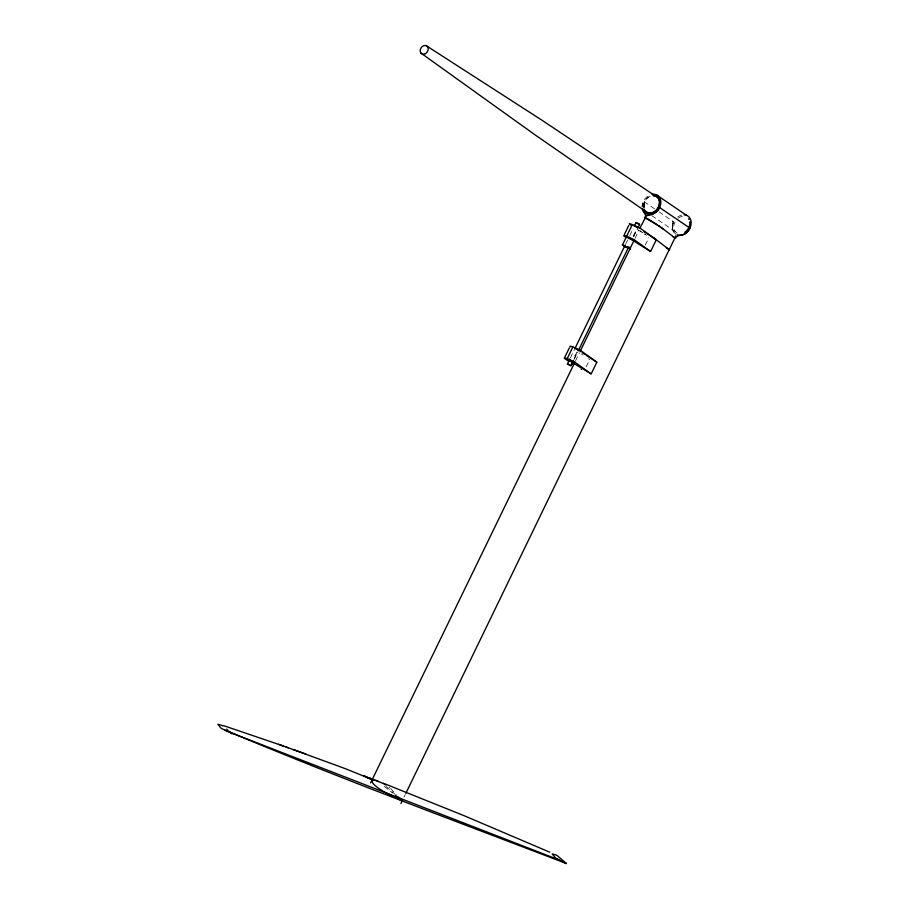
<?xml version="1.0" encoding="UTF-8"?>
<svg xmlns="http://www.w3.org/2000/svg" width="909" height="909" viewBox="0 0 909 909"><rect width="100%" height="100%" fill="white"/><g stroke="black" fill="none" stroke-linecap="round" stroke-linejoin="round"><path stroke-width="0.68" stroke-dasharray="4.54 3.41" d="M672.546 229.261L672.785 221.205L672.569 225.432M643.856 209.4L644.833 202.207L644.015 208.195M633.437 236.113L636.266 230.102M633.323 235.988L637.164 229.159M574.386 358.532L577.09 352.522M570.454 357.76L574.045 350.363M625.812 243.726L627.664 239.931M629.778 235.59L633.187 228.568M574.011 359.555L577.613 352.158M633.63 236.783L637.232 229.363M575.602 360.725L579.317 353.078M635.05 238.283L638.766 230.636M586.169 366.759L589.714 359.453L588.566 358.703M645.254 245.089L648.799 237.772M404.016 797.125L405.255 794.568M576.84 352.499L574.84 356.067L576.999 352.692M637.686 229.613L643.413 233.329M644.561 234.067L645.708 234.817L644.822 234.147M581.68 354.249L582.828 354.999M580.59 368.918L581.737 369.668L581.192 369.27M654.548 208.809L643.424 201.241A11.624 9.238 -55.8 0 0 642.084 206.593M659.048 211.865L673.728 221.853A11.624 9.238 -55.8 0 0 672.387 227.205L673.194 231.375L674.864 233.999M651.855 215.694L676.682 232.568M643.083 232.931L641.504 231.772M640.197 230.761L640.811 231.25M384.246 786.33L392.495 792.966M386.109 786.387L395.21 794.466M390.643 788.603L396.188 794.409M677.171 233.045A9.306 7.397 -55.8 0 1 675.251 221.557M678.205 218.171A9.306 7.397 -55.8 0 1 683.011 216.251M675.728 233.931A10.817 8.601 -55.8 0 1 674.717 220.148M677.614 217.069A10.817 8.601 -55.8 0 1 683.216 214.842M642.174 207.047A10.817 8.601 -55.8 0 1 650.06 194.89M643.561 207.536A9.306 7.397 -55.8 0 1 651.083 195.935A8.931 7.102 -55.8 0 0 650.253 196.23A10.442 8.306 -55.8 0 0 648.674 197.048A8.931 7.102 -55.8 0 0 645.004 200.855A10.442 8.306 -55.8 0 0 644.197 202.548A8.931 7.102 -55.8 0 0 643.572 207.547A10.442 8.306 -55.8 0 0 643.663 207.945M646.663 235.397A71.527 7.851 25.9 0 1 646.344 235.181M389.2 787.364A65.368 26.236 -0.8 0 1 389.688 787.773"/><path stroke-width="1.36" d="M567.432 363.952L571.045 365.725L567.455 363.941L569.852 358.998M578.476 350.419L577.692 349.829M625.29 246.884L622.415 244.987L626.369 236.829L634.505 240.771L633.789 240.749M626.358 236.829L627.255 237.658M405.868 793.296L675.955 235.772M565.012 356.737L569.273 347.965M624.449 234.329L628.71 225.557M569.125 361.498L565.682 359.271A7.545 0.829 25.9 0 1 567.193 358.657L572.875 346.954M626.267 237.601L625.119 236.863A7.545 0.829 25.9 0 1 626.631 236.249L632.312 224.546M574.647 349.124L625.267 244.873M634.266 226.341L636.073 222.625L638.209 223.455L639.663 224.387L637.834 228.136M571.022 365.736L573.42 360.793M578.215 350.919L628.835 246.669M370.611 782.888L574.977 361.998M579.931 351.794L634.437 239.567M639.959 228.193L646.197 215.933L652.196 214.376L656.15 212.047A11.624 9.238 -55.8 0 0 659.616 207.525L689.92 228.125A11.624 9.238 -55.8 0 1 686.454 232.659C683.738 236.567 677.307 233.897 675.376 238.272L673.024 236.794M400.914 803.499L402.778 799.67M636.073 222.625L636.686 223.16M622.426 244.93L630.573 248.873L627.744 248.055M371.861 779.058L363.759 775.752L371.167 779.377M374.36 780.195L375.031 780.308M374.281 779.831C366.691 781.433 382.212 790.932 385.916 792.818L402.221 800.795L399.21 797.602M639.527 224.421L636.823 223.239M644.629 217.512L648.128 219.205M367.145 777.695L372.338 779.274M223.5 725.609L283.426 746.028M278.574 744.312L288.312 747.766M285.778 746.868L345.931 768.9L371.383 779.229M305.685 754.004L293.232 749.527M566.387 863.55L556.342 858.391A60.483 36.099 -68.8 0 1 555.069 857.471L552.24 853.937L556.24 855.039A60.483 36.099 -68.8 0 1 557.558 855.88L566.387 863.55C451.296 819.429 335.421 776.752 221.966 728.768A60.483 36.099 -68.8 0 1 220.694 727.836L217.865 724.303L221.864 725.416A60.483 36.099 -68.8 0 1 222.762 725.961M634.959 226.386L635.902 226.784M632.994 240.487L632.039 240.112M369.065 777.797L372.588 779.161M224.398 730.2L558.774 859.823M383.416 783.274L463.874 815.6L549.729 852.176M375.803 780.286L378.542 781.501M631.437 239.51L630.448 239.078M575.795 348.897L577.204 349.556M571.375 361.657C575.897 363.236 565.977 358.555 570.636 361.305M634.084 241.215L650.424 251.384M626.949 247.702L625.699 247.089M636.811 227.239L637.607 227.716M582.044 352.783L582.805 353.203M629.551 238.624L628.619 237.942L632.085 239.522M648.31 219.308L649.208 219.83M583.658 353.681L585.566 354.805M649.378 219.933L650.06 220.33M644.015 231.818L646.038 233.034M650.23 220.421L651.049 220.91M651.355 221.103L654.355 222.966M586.6 355.43L596.668 362.089M647.106 233.693L656.105 239.681M666.24 247.793L669.694 249.964L657.786 240.908A71.527 7.851 25.9 0 0 653.23 237.669M426.23 45.677L542.105 120.306L655.548 196.083M654.628 223.148L655.457 223.682M571.42 362.986L573.715 364.464M655.73 223.864L656.537 224.387M656.798 224.557L657.582 225.08M658.582 225.75L661.82 228A62.721 6.886 25.9 0 1 663.252 229.057L663.536 229.273M656.218 194.708L686.522 215.319M647.481 212.683L535.037 134.85L420.969 53.097M590.986 373.781L573.624 363.327L574.147 364.077M675.376 238.272L663.468 229.216A71.527 7.851 25.9 0 0 658.911 225.977L645.072 217.66L645.651 215.172L642.447 209.57M395.733 795.58L402.221 800.795L397.835 796.841M645.231 218.524L644.458 217.74M226.682 729.12L227.909 730.234M229.136 731.336L232.011 733.927M688.613 218.83A9.306 7.397 -55.8 0 1 689.022 219.501M689.783 221.841A9.306 7.397 -55.8 0 1 684.682 232.329M653.48 195.64A9.306 7.397 -55.8 0 1 657.798 208.297A9.306 7.397 -55.8 0 1 644.322 209.877M372.145 780.127A2.443 0.977 -0.8 0 1 374.247 780.252M375.031 780.308A10.59 4.238 -0.7 0 1 376.076 780.558L383.121 783.433A65.368 26.236 -0.8 0 1 385.87 785.024M570.454 346.931A7.545 0.829 25.9 0 1 573.636 347.261A7.545 0.829 25.9 0 1 582.612 351.931L596.849 362.214L591.168 373.917L576.931 363.634A7.545 0.829 25.9 0 0 567.193 358.657M630.585 225.023A7.545 0.829 25.9 0 1 632.459 224.603A7.545 0.829 25.9 0 1 642.049 229.523L656.287 239.806L650.605 251.509L636.368 241.226A7.545 0.829 25.9 0 0 626.631 236.249M651.969 194.344A10.817 8.601 -55.8 0 1 660.866 201.707A10.817 8.601 -55.8 0 1 652.98 213.865A10.817 8.601 -55.8 0 1 642.47 209.002M684.113 214.819A10.817 8.601 -55.8 0 1 690.488 226.75A10.817 8.601 -55.8 0 1 677.125 234.67M372.315 779.002A20.498 4.375 50.9 0 1 372.895 779.138M652.969 195.628A8.931 7.102 -55.8 0 1 654.821 195.833A10.442 8.306 -55.8 0 1 656.23 196.389A8.931 7.102 -55.8 0 1 659.036 199.639A10.442 8.306 -55.8 0 1 659.445 201.23A8.931 7.102 -55.8 0 1 658.843 206.218A10.442 8.306 -55.8 0 1 658.014 207.911A8.931 7.102 -55.8 0 1 654.355 211.729A10.442 8.306 -55.8 0 1 652.776 212.524A8.931 7.102 -55.8 0 1 648.208 212.922A10.442 8.306 -55.8 0 1 646.799 212.365A8.931 7.102 -55.8 0 1 644.14 209.49M624.688 246.044L628.301 247.816L624.71 246.032M425.492 53.597A4.67 3.704 -55.8 0 0 426.9 46.007A4.67 3.704 -55.8 0 0 420.265 49.87A4.67 3.704 -55.8 0 0 425.492 53.597"/></g></svg>
